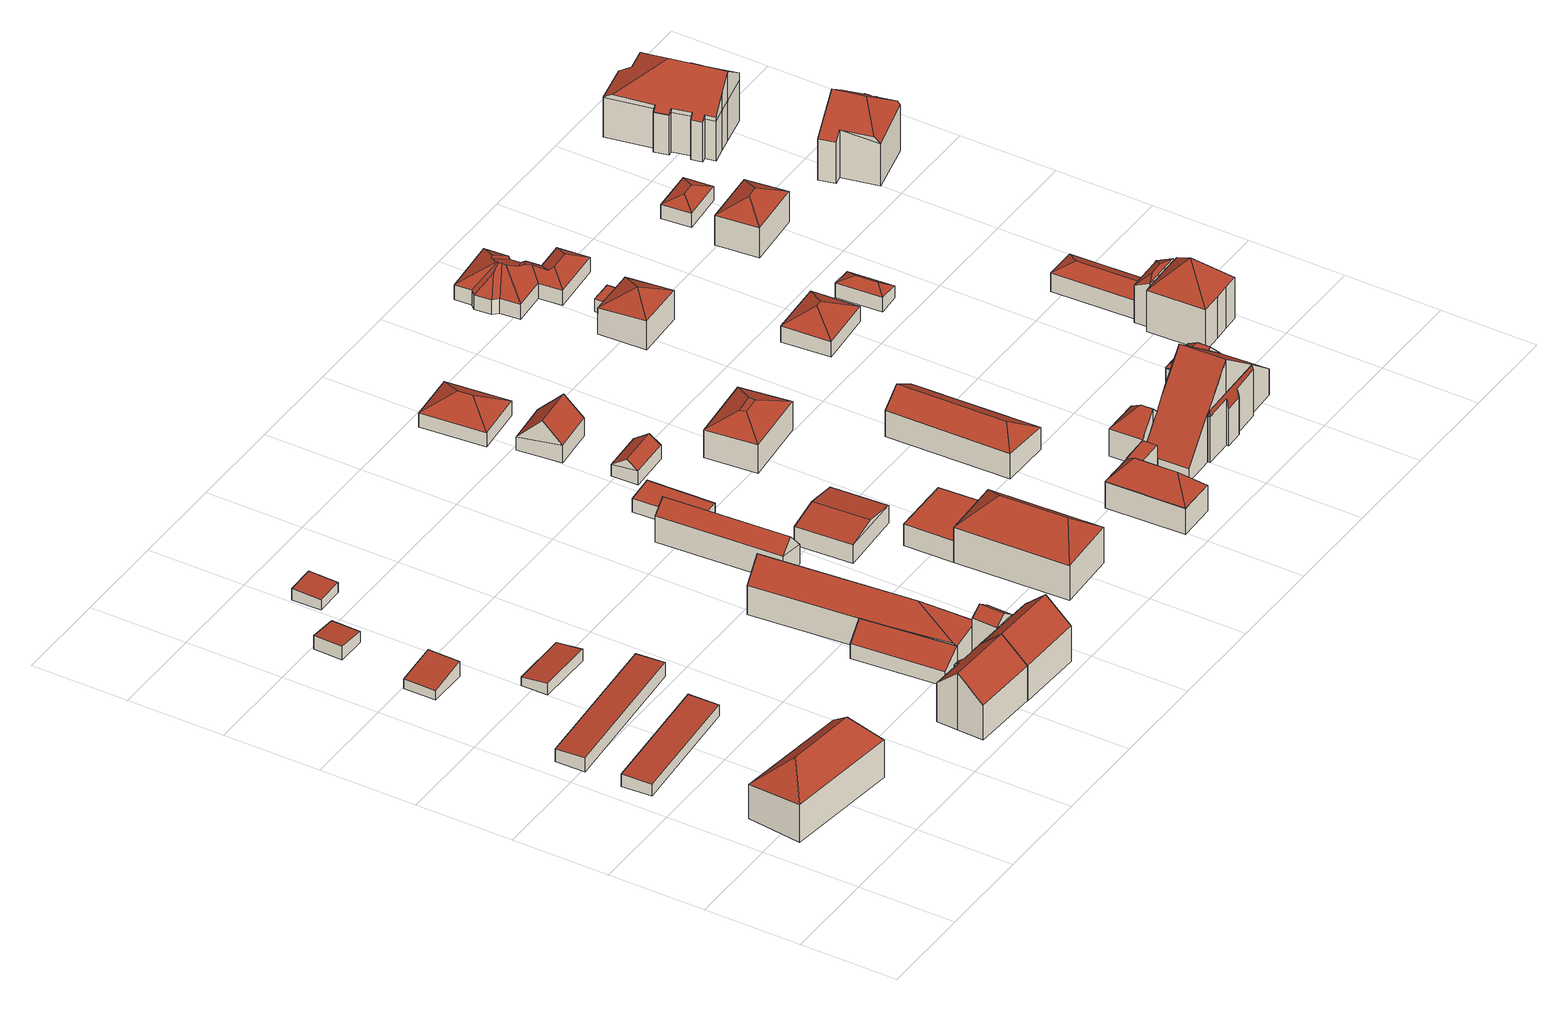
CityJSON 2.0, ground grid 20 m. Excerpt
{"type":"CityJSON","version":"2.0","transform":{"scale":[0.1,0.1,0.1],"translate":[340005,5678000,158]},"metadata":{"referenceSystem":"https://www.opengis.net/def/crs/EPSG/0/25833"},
"CityObjects":{
"building1":{"type":"Building","attributes":{"Dachtyp_tdc":"tdcHipRoof","Gemeindeschluessel":14729160,"Dachneigung":42.98,"QualitaetDacherkennung":69,"Geometrietyp2DReferenz":"3000","function":"31001_9998","roofType":"3200","measuredHeight":13.36},"geometry":[{"type":"MultiSurface","lod":"2","boundaries":[[[0,1,2,3]],[[1,4,5,2]],[[4,6,7,5]],[[6,0,3,7]],[[4,1,8]],[[0,6,9]],[[1,0,9,8]],[[6,4,8,9]],[[3,2,5,7]]],"semantics":{"surfaces":[{"type":"WallSurface"},{"type":"RoofSurface"},{"type":"GroundSurface"}],"values":[0,0,0,0,1,1,1,1,2]}}]},
"building2":{"type":"Building","attributes":{"Dachtyp_tdc":"tdcPolyFlatRoof","Gemeindeschluessel":14729160,"Dachneigung":2.67,"QualitaetDacherkennung":72,"Geometrietyp2DReferenz":"3000","function":"31001_2463","roofType":"2100","measuredHeight":2.82},"geometry":[{"type":"MultiSurface","lod":"2","boundaries":[[[10,11,12,13]],[[11,14,15,12]],[[14,16,17,15]],[[16,10,13,17]],[[16,14,11,10]],[[13,12,15,17]]],"semantics":{"surfaces":[{"type":"WallSurface"},{"type":"RoofSurface"},{"type":"GroundSurface"}],"values":[0,0,0,0,1,2]}}]},
"building3":{"type":"Building","attributes":{"Dachtyp_tdc":"tdcPolyFlatRoof","Gemeindeschluessel":14729160,"Dachneigung":2.81,"QualitaetDacherkennung":61,"Geometrietyp2DReferenz":"3000","function":"31001_2463","roofType":"2100","measuredHeight":3.1},"geometry":[{"type":"MultiSurface","lod":"2","boundaries":[[[18,19,20,21]],[[19,22,23,20]],[[22,24,25,23]],[[24,18,21,25]],[[24,22,19,18]],[[21,20,23,25]]],"semantics":{"surfaces":[{"type":"WallSurface"},{"type":"RoofSurface"},{"type":"GroundSurface"}],"values":[0,0,0,0,1,2]}}]},
"building4":{"type":"Building","attributes":{"Dachtyp_tdc":"tdcPolyFlatRoof","Gemeindeschluessel":14729160,"Dachneigung":8.12,"QualitaetDacherkennung":69,"Geometrietyp2DReferenz":"3000","function":"31001_9998","roofType":"2100","measuredHeight":3.34},"geometry":[{"type":"MultiSurface","lod":"2","boundaries":[[[26,27,28,29]],[[27,30,31,28]],[[30,32,33,31]],[[32,26,29,33]],[[32,30,27,26]],[[29,28,31,33]]],"semantics":{"surfaces":[{"type":"WallSurface"},{"type":"RoofSurface"},{"type":"GroundSurface"}],"values":[0,0,0,0,1,2]}}]},
"building5":{"type":"Building","attributes":{"Dachtyp_tdc":"tdcPolyFlatRoof","Gemeindeschluessel":14729160,"Dachneigung":4.61,"QualitaetDacherkennung":53,"Geometrietyp2DReferenz":"3000","function":"31001_9998","roofType":"2100","measuredHeight":3},"geometry":[{"type":"MultiSurface","lod":"2","boundaries":[[[34,35,36,37]],[[35,38,39,36]],[[38,40,41,39]],[[40,34,37,41]],[[40,38,35,34]],[[37,36,39,41]]],"semantics":{"surfaces":[{"type":"WallSurface"},{"type":"RoofSurface"},{"type":"GroundSurface"}],"values":[0,0,0,0,1,2]}}]},
"building6":{"type":"Building","attributes":{"Dachtyp_tdc":"tdcPolyFlatRoof","Gemeindeschluessel":14729160,"Dachneigung":7.11,"QualitaetDacherkennung":79,"Geometrietyp2DReferenz":"3000","function":"31001_9998","roofType":"2100","measuredHeight":2.63},"geometry":[{"type":"MultiSurface","lod":"2","boundaries":[[[42,43,44,45]],[[43,46,47,44]],[[46,48,49,47]],[[48,42,45,49]],[[48,46,43,42]],[[45,44,47,49]]],"semantics":{"surfaces":[{"type":"WallSurface"},{"type":"RoofSurface"},{"type":"GroundSurface"}],"values":[0,0,0,0,1,2]}}]},
"building7":{"type":"Building","attributes":{"Dachtyp_tdc":"tdcGableRoof","Gemeindeschluessel":14729160,"Dachneigung":41.3,"QualitaetDacherkennung":83,"Geometrietyp2DReferenz":"3000","function":"31001_9998","roofType":"3100","measuredHeight":12.46},"geometry":[{"type":"MultiSurface","lod":"2","boundaries":[[[50,51,52,53]],[[51,54,55,52]],[[54,56,57,55]],[[56,58,59,57]],[[58,60,61,59]],[[60,62,63,61]],[[62,64,65,63]],[[64,66,67,65]],[[66,68,69,67]],[[68,50,53,69]],[[64,62,60,58]],[[58,56,54,51,50,68,66,64]],[[53,52,55,57,59,61,63,65,67,69]]],"semantics":{"surfaces":[{"type":"WallSurface"},{"type":"RoofSurface"},{"type":"GroundSurface"}],"values":[0,0,0,0,0,0,0,0,0,0,1,1,2]}}]},
"building8":{"type":"Building","attributes":{"Dachtyp_tdc":"tdcPolyFlatRoof","Gemeindeschluessel":14729160,"Dachneigung":3.6,"QualitaetDacherkennung":86,"Geometrietyp2DReferenz":"3000","function":"31001_9998","roofType":"2100","measuredHeight":2.63},"geometry":[{"type":"MultiSurface","lod":"2","boundaries":[[[70,71,72,73]],[[71,74,75,72]],[[74,76,77,75]],[[76,70,73,77]],[[76,74,71,70]],[[73,72,75,77]]],"semantics":{"surfaces":[{"type":"WallSurface"},{"type":"RoofSurface"},{"type":"GroundSurface"}],"values":[0,0,0,0,1,2]}}]},
"building9":{"type":"Building","attributes":{"Dachtyp_tdc":"tdcPolyFlatRoof","Gemeindeschluessel":14729160,"Dachneigung":34.23,"QualitaetDacherkennung":83,"Geometrietyp2DReferenz":"3000","function":"31001_9998","roofType":"2100","measuredHeight":6.14},"geometry":[{"type":"MultiSurface","lod":"2","boundaries":[[[78,79,80,81]],[[79,82,83,80]],[[82,84,85,83]],[[84,78,81,85]],[[84,82,79,78]],[[81,80,83,85]]],"semantics":{"surfaces":[{"type":"WallSurface"},{"type":"RoofSurface"},{"type":"GroundSurface"}],"values":[0,0,0,0,1,2]}}]},
"building10":{"type":"Building","attributes":{"Gemeindeschluessel":14729160,"Geometrietyp2DReferenz":"3000","function":"31001_9998","roofType":"9999"},"children":["building10-1","building10-2"]},
"building10-1":{"type":"BuildingPart","attributes":{"Dachtyp_tdc":"tdcGableRoof","Dachneigung":34.37,"QualitaetDacherkennung":72,"Geometrietyp2DReferenz":"3000","roofType":"3100","measuredHeight":10.52},"parents":["building10"],"geometry":[{"type":"MultiSurface","lod":"2","boundaries":[[[86,87,88,89,90]],[[91,92,93,94,95]],[[92,86,90,93]],[[91,87,96]],[[86,92,97]],[[87,86,97,96]],[[92,91,96,97]],[[90,89,94,93]],[[91,95,88,87]],[[95,94,89,88]]],"semantics":{"surfaces":[{"type":"WallSurface"},{"type":"RoofSurface"},{"type":"GroundSurface"},{"type":"ClosureSurface"}],"values":[0,0,0,0,0,1,1,2,0,3]}}]},
"building10-2":{"type":"BuildingPart","attributes":{"Dachtyp_tdc":"tdcGableRoof","Dachneigung":40.9,"QualitaetDacherkennung":79,"Geometrietyp2DReferenz":"3000","roofType":"3100","measuredHeight":12.52},"parents":["building10"],"geometry":[{"type":"MultiSurface","lod":"2","boundaries":[[[88,98,99,89]],[[98,100,101,99]],[[100,102,103,101]],[[102,60,104,103]],[[60,58,105,104]],[[58,56,106,105]],[[56,95,94,106]],[[58,60,102,100]],[[100,98,88,95,56,58]],[[89,99,101,103,104,105,106,94]],[[89,94,95,88]]],"semantics":{"surfaces":[{"type":"WallSurface"},{"type":"RoofSurface"},{"type":"GroundSurface"},{"type":"ClosureSurface"}],"values":[0,0,0,0,0,0,0,1,1,2,3]}}]},
"building11":{"type":"Building","attributes":{"Dachtyp_tdc":"tdcFreeFormRoof","Gemeindeschluessel":14729160,"Dachneigung":45.57,"QualitaetDacherkennung":49,"Geometrietyp2DReferenz":"3000","function":"31001_9998","roofType":"5000","measuredHeight":10.7},"geometry":[{"type":"MultiSurface","lod":"2","boundaries":[[[107,108,109,110]],[[108,111,112,109]],[[111,113,114,112]],[[113,115,116,114]],[[115,107,110,116]],[[107,117,118,119,108]],[[118,117,115,120]],[[119,118,120,113,111]],[[111,108,119]],[[107,115,117]],[[115,113,120]],[[110,109,112,114,116]]],"semantics":{"surfaces":[{"type":"WallSurface"},{"type":"RoofSurface"},{"type":"GroundSurface"}],"values":[0,0,0,0,0,1,1,1,0,0,0,2]}}]},
"building12":{"type":"Building","attributes":{"Dachtyp_tdc":"tdcGableRoof","Gemeindeschluessel":14729160,"Dachneigung":49.04,"QualitaetDacherkennung":55,"Geometrietyp2DReferenz":"3000","function":"31001_9998","roofType":"3100","measuredHeight":8.25},"geometry":[{"type":"MultiSurface","lod":"2","boundaries":[[[121,122,123,124]],[[122,125,126,123]],[[125,127,128,126]],[[127,121,124,128]],[[125,122,129]],[[121,127,130]],[[122,121,130,129]],[[127,125,129,130]],[[124,123,126,128]]],"semantics":{"surfaces":[{"type":"WallSurface"},{"type":"RoofSurface"},{"type":"GroundSurface"}],"values":[0,0,0,0,0,0,1,1,2]}}]},
"building13":{"type":"Building","attributes":{"Dachtyp_tdc":"tdcPolyFlatRoof","Gemeindeschluessel":14729160,"Dachneigung":0,"QualitaetDacherkennung":63,"Geometrietyp2DReferenz":"3000","function":"31001_9998","roofType":"1000","measuredHeight":2.99},"geometry":[{"type":"MultiSurface","lod":"2","boundaries":[[[131,132,133,134]],[[132,135,136,133]],[[135,137,138,136]],[[137,139,140,138]],[[139,131,134,140]],[[139,137,135,132,131]],[[134,133,136,138,140]]],"semantics":{"surfaces":[{"type":"WallSurface"},{"type":"RoofSurface"},{"type":"GroundSurface"}],"values":[0,0,0,0,0,1,2]}}]},
"building14":{"type":"Building","attributes":{"Dachtyp_tdc":"tdcGableRoof","Gemeindeschluessel":14729160,"Dachneigung":11.77,"QualitaetDacherkennung":91,"Geometrietyp2DReferenz":"3000","function":"31001_9998","roofType":"3100","measuredHeight":5.41},"geometry":[{"type":"MultiSurface","lod":"2","boundaries":[[[141,142,143,144]],[[142,145,146,143]],[[145,147,148,146]],[[147,141,144,148]],[[145,142,149]],[[141,147,150]],[[142,141,150,149]],[[147,145,149,150]],[[144,143,146,148]]],"semantics":{"surfaces":[{"type":"WallSurface"},{"type":"RoofSurface"},{"type":"GroundSurface"}],"values":[0,0,0,0,0,0,1,1,2]}}]},
"building15":{"type":"Building","attributes":{"Dachtyp_tdc":"tdcHipRoof","Gemeindeschluessel":14729160,"Dachneigung":36.88,"QualitaetDacherkennung":73,"Geometrietyp2DReferenz":"3000","function":"31001_9998","roofType":"3200","measuredHeight":12.68},"geometry":[{"type":"MultiSurface","lod":"2","boundaries":[[[151,152,153,154]],[[152,155,156,153]],[[155,157,158,156]],[[157,151,154,158]],[[155,152,159]],[[151,157,160]],[[152,151,160,159]],[[157,155,159,160]],[[154,153,156,158]]],"semantics":{"surfaces":[{"type":"WallSurface"},{"type":"RoofSurface"},{"type":"GroundSurface"}],"values":[0,0,0,0,1,1,1,1,2]}}]},
"building16":{"type":"Building","attributes":{"Dachtyp_tdc":"tdcPolyFlatRoof","Gemeindeschluessel":14729160,"Dachneigung":0,"QualitaetDacherkennung":69,"Geometrietyp2DReferenz":"3000","function":"31001_9998","roofType":"1000","measuredHeight":4.82},"geometry":[{"type":"MultiSurface","lod":"2","boundaries":[[[161,162,153,156]],[[162,163,164,153]],[[163,165,166,164]],[[165,161,156,166]],[[165,163,162,161]],[[156,153,164,166]]],"semantics":{"surfaces":[{"type":"WallSurface"},{"type":"RoofSurface"},{"type":"GroundSurface"}],"values":[0,0,0,0,1,2]}}]},
"building17":{"type":"Building","attributes":{"Dachtyp_tdc":"tdcGableRoof","Gemeindeschluessel":14729160,"Dachneigung":34.92,"QualitaetDacherkennung":92,"Geometrietyp2DReferenz":"3000","function":"31001_9998","roofType":"3100","measuredHeight":4.85},"geometry":[{"type":"MultiSurface","lod":"2","boundaries":[[[167,168,169,170]],[[168,171,172,169]],[[171,173,174,172]],[[173,167,170,174]],[[171,168,175]],[[167,173,176]],[[168,167,176,175]],[[173,171,175,176]],[[170,169,172,174]]],"semantics":{"surfaces":[{"type":"WallSurface"},{"type":"RoofSurface"},{"type":"GroundSurface"}],"values":[0,0,0,0,0,0,1,1,2]}}]},
"building18":{"type":"Building","attributes":{"Dachtyp_tdc":"tdcGableRoof","Gemeindeschluessel":14729160,"Dachneigung":44.76,"QualitaetDacherkennung":89,"Geometrietyp2DReferenz":"3000","function":"31001_9998","roofType":"3100","measuredHeight":7.92},"geometry":[{"type":"MultiSurface","lod":"2","boundaries":[[[177,178,179,180]],[[178,181,182,179]],[[181,183,184,182]],[[183,177,180,184]],[[181,178,185]],[[177,183,186]],[[178,177,186,185]],[[183,181,185,186]],[[180,179,182,184]]],"semantics":{"surfaces":[{"type":"WallSurface"},{"type":"RoofSurface"},{"type":"GroundSurface"}],"values":[0,0,0,0,0,0,1,1,2]}}]},
"building19":{"type":"Building","attributes":{"Dachtyp_tdc":"tdcHipRoof","Gemeindeschluessel":14729160,"Dachneigung":29.95,"QualitaetDacherkennung":93,"Geometrietyp2DReferenz":"3000","function":"31001_9998","roofType":"3200","measuredHeight":6.17},"geometry":[{"type":"MultiSurface","lod":"2","boundaries":[[[187,188,189,190]],[[188,191,192,189]],[[191,193,194,192]],[[193,187,190,194]],[[191,188,195]],[[187,193,196]],[[188,187,196,195]],[[193,191,195,196]],[[190,189,192,194]]],"semantics":{"surfaces":[{"type":"WallSurface"},{"type":"RoofSurface"},{"type":"GroundSurface"}],"values":[0,0,0,0,1,1,1,1,2]}}]},
"building20":{"type":"Building","attributes":{"Dachtyp_tdc":"tdcCutTentRoof","Gemeindeschluessel":14729160,"Dachneigung":30.21,"QualitaetDacherkennung":77,"Geometrietyp2DReferenz":"3000","function":"31001_9998","roofType":"9999","measuredHeight":8.87},"geometry":[{"type":"MultiSurface","lod":"2","boundaries":[[[197,198,199,200]],[[198,201,202,199]],[[201,203,204,202]],[[203,197,200,204]],[[198,197,205,206]],[[201,198,206,207]],[[203,201,207,208]],[[197,203,208,205]],[[208,207,206,205]],[[200,199,202,204]]],"semantics":{"surfaces":[{"type":"WallSurface"},{"type":"RoofSurface"},{"type":"GroundSurface"}],"values":[0,0,0,0,1,1,1,1,1,2]}}]},
"building21":{"type":"Building","attributes":{"Dachtyp_tdc":"tdcHipAndGableRoof","Gemeindeschluessel":14729160,"Dachneigung":33.56,"QualitaetDacherkennung":59,"Geometrietyp2DReferenz":"3000","function":"31001_9998","roofType":"5000","measuredHeight":8.68},"geometry":[{"type":"MultiSurface","lod":"2","boundaries":[[[209,210,211,212]],[[210,213,214,211]],[[213,215,216,214]],[[215,209,212,216]],[[213,210,217]],[[209,215,218]],[[210,209,218,217]],[[215,213,217,218]],[[212,211,214,216]]],"semantics":{"surfaces":[{"type":"WallSurface"},{"type":"RoofSurface"},{"type":"GroundSurface"}],"values":[0,0,0,0,1,0,1,1,2]}}]},
"building22":{"type":"Building","attributes":{"Gemeindeschluessel":14729160,"Geometrietyp2DReferenz":"3000","function":"31001_9998","roofType":"9999"},"children":["building22-1","building22-2","building22-3","building22-4","building22-5","building22-6","building22-7"]},
"building22-1":{"type":"BuildingPart","attributes":{"Dachtyp_tdc":"tdcHipAndGableRoof","Dachneigung":46.7,"QualitaetDacherkennung":80,"Geometrietyp2DReferenz":"3000","roofType":"5000","measuredHeight":10.21},"parents":["building22"],"geometry":[{"type":"MultiSurface","lod":"2","boundaries":[[[219,220,221,222,223]],[[224,225,226,227,228]],[[229,219,223,230]],[[220,231,232]],[[233,234,235,232,231]],[[220,232,235,236,225,224]],[[229,233,231,219]],[[219,231,220]],[[223,222,227,226,230]],[[228,221,220,224]],[[228,227,222,221]],[[230,226,225,229]],[[235,234,236]],[[225,236,234,233,229]]],"semantics":{"surfaces":[{"type":"WallSurface"},{"type":"RoofSurface"},{"type":"GroundSurface"},{"type":"ClosureSurface"}],"values":[0,0,0,1,1,1,0,0,2,0,3,3,0,3]}}]},
"building22-2":{"type":"BuildingPart","attributes":{"Dachtyp_tdc":"tdcFreeFormRoof","Dachneigung":45.31,"QualitaetDacherkennung":20,"Geometrietyp2DReferenz":"3000","roofType":"5000","measuredHeight":3},"parents":["building22"],"geometry":[{"type":"MultiSurface","lod":"2","boundaries":[[[237,228,227,238]],[[221,239,240,222]],[[239,241,242,240]],[[241,237,238,242]],[[243,228,237]],[[244,243,237,241]],[[241,239,221,244]],[[221,228,243,244]],[[238,227,222,240,242]],[[222,227,228,221]]],"semantics":{"surfaces":[{"type":"WallSurface"},{"type":"RoofSurface"},{"type":"GroundSurface"},{"type":"ClosureSurface"}],"values":[0,0,0,0,1,1,1,1,2,3]}}]},
"building22-3":{"type":"BuildingPart","attributes":{"Dachtyp_tdc":"tdcPolyFlatRoof","Dachneigung":0,"QualitaetDacherkennung":62,"Geometrietyp2DReferenz":"3000","roofType":"1000","measuredHeight":5.85},"parents":["building22"],"geometry":[{"type":"MultiSurface","lod":"2","boundaries":[[[245,246,247,248,249]],[[246,250,247]],[[251,252,253,254,255,256]],[[252,251,246,245]],[[248,247,255,254]],[[256,250,246,251]],[[256,255,247,250]],[[249,253,252,245]],[[249,248,254,253]]],"semantics":{"surfaces":[{"type":"WallSurface"},{"type":"RoofSurface"},{"type":"GroundSurface"},{"type":"ClosureSurface"}],"values":[0,0,0,1,2,0,3,0,3]}}]},
"building22-4":{"type":"BuildingPart","attributes":{"Dachtyp_tdc":"tdcHipAndGableRoof","Dachneigung":46.99,"QualitaetDacherkennung":80,"Geometrietyp2DReferenz":"3000","roofType":"5000","measuredHeight":10.22},"parents":["building22"],"geometry":[{"type":"MultiSurface","lod":"2","boundaries":[[[257,258,259,247]],[[258,260,261,259]],[[260,262,263,261]],[[260,258,264]],[[258,257,265,264]],[[265,266,262,260,264]],[[259,261,263,267,247]],[[268,266,265]],[[267,263,262,266,268]],[[257,247,250,268,265]],[[267,268,250,247]]],"semantics":{"surfaces":[{"type":"WallSurface"},{"type":"RoofSurface"},{"type":"GroundSurface"},{"type":"ClosureSurface"}],"values":[0,0,0,1,1,1,2,0,3,0,3]}}]},
"building22-5":{"type":"BuildingPart","attributes":{"Dachtyp_tdc":"tdcFreeFormRoof","Dachneigung":77.72,"QualitaetDacherkennung":29,"Geometrietyp2DReferenz":"3000","roofType":"5000","measuredHeight":11.32},"parents":["building22"],"geometry":[{"type":"MultiSurface","lod":"2","boundaries":[[[269,270,271,272]],[[270,273,274,271]],[[273,275,276,274]],[[275,277,278,276]],[[277,279,280,278]],[[279,281,282,280]],[[283,269,272,284]],[[281,279,285]],[[279,277,275,273,270,269,286,285]],[[269,283,286]],[[283,287,281,285,286]],[[272,271,274,276,278,280,282,288,284]],[[284,288,287,283]],[[288,282,281,287]]],"semantics":{"surfaces":[{"type":"WallSurface"},{"type":"RoofSurface"},{"type":"GroundSurface"},{"type":"ClosureSurface"}],"values":[0,0,0,0,0,0,0,1,1,1,1,2,3,3]}}]},
"building22-6":{"type":"BuildingPart","attributes":{"Dachtyp_tdc":"tdcHipRoof","Dachneigung":45.67,"QualitaetDacherkennung":90,"Geometrietyp2DReferenz":"3000","roofType":"3200","measuredHeight":9.84},"parents":["building22"],"geometry":[{"type":"MultiSurface","lod":"2","boundaries":[[[289,249,248,290]],[[253,291,292,254]],[[291,293,294,292]],[[293,289,290,294]],[[249,295,296]],[[297,291,298]],[[295,297,298,296]],[[291,253,249,296,298]],[[291,297,293]],[[293,297,295,289]],[[289,295,249]],[[290,248,254,292,294]],[[254,248,249,253]]],"semantics":{"surfaces":[{"type":"WallSurface"},{"type":"RoofSurface"},{"type":"GroundSurface"},{"type":"ClosureSurface"}],"values":[0,0,0,0,1,1,1,1,0,0,0,2,3]}}]},
"building22-7":{"type":"BuildingPart","attributes":{"Dachtyp_tdc":"tdcGableRoof","Dachneigung":48.81,"QualitaetDacherkennung":18,"Geometrietyp2DReferenz":"3000","roofType":"3100","measuredHeight":18.42},"parents":["building22"],"geometry":[{"type":"MultiSurface","lod":"2","boundaries":[[[299,300,301,302]],[[300,303,284,301]],[[303,283,284]],[[304,282,281]],[[304,305,306,282]],[[305,307,308,306]],[[307,256,255,308]],[[309,310,311,263,262]],[[310,312,233,229,230,311]],[[313,299,302,226,225]],[[310,309,266,268,250,256,307,305,304,314]],[[314,303,300,299,313,236,234,312,310]],[[302,301,284,288,282,306,308,255,247,267,263,311,230,226]],[[287,283,303,314]],[[288,284,283,287]],[[304,281,287,314]],[[288,287,281,282]],[[247,255,256,250]],[[262,266,309]],[[263,267,268,266,262]],[[267,247,250,268]],[[313,225,236]],[[234,233,312]],[[225,226,230,229]],[[229,233,234,236,225]]],"semantics":{"surfaces":[{"type":"WallSurface"},{"type":"RoofSurface"},{"type":"GroundSurface"},{"type":"ClosureSurface"}],"values":[0,0,0,0,0,0,0,0,0,0,1,1,2,0,3,0,3,3,0,3,3,0,0,3,3]}}]},
"building23":{"type":"Building","attributes":{"Gemeindeschluessel":14729160,"Geometrietyp2DReferenz":"3000","function":"31001_9998","roofType":"9999"},"children":["building23-1","building23-2"]},
"building23-1":{"type":"BuildingPart","attributes":{"Dachtyp_tdc":"tdcTentRoof","Dachneigung":30.03,"QualitaetDacherkennung":58,"Geometrietyp2DReferenz":"3000","roofType":"3500","measuredHeight":8.92},"parents":["building23"],"geometry":[{"type":"MultiSurface","lod":"2","boundaries":[[[315,316,317,318]],[[316,319,320,317]],[[321,315,318,322,323]],[[316,315,324]],[[319,316,324]],[[321,319,324]],[[315,321,324]],[[318,317,320,325,322]],[[321,323,326,325,320,319]],[[323,322,325,326]]],"semantics":{"surfaces":[{"type":"WallSurface"},{"type":"RoofSurface"},{"type":"GroundSurface"},{"type":"ClosureSurface"}],"values":[0,0,0,1,1,1,1,2,0,3]}}]},
"building23-2":{"type":"BuildingPart","attributes":{"Dachtyp_tdc":"tdcPolyFlatRoof","Dachneigung":0,"QualitaetDacherkennung":92,"Geometrietyp2DReferenz":"3000","roofType":"1000","measuredHeight":2.83},"parents":["building23"],"geometry":[{"type":"MultiSurface","lod":"2","boundaries":[[[326,327,328,325]],[[327,329,330,328]],[[329,323,322,330]],[[323,329,327,326]],[[325,328,330,322]],[[325,322,323,326]]],"semantics":{"surfaces":[{"type":"WallSurface"},{"type":"RoofSurface"},{"type":"GroundSurface"},{"type":"ClosureSurface"}],"values":[0,0,0,1,2,3]}}]},
"building24":{"type":"Building","attributes":{"Dachtyp_tdc":"tdcHipRoof","Gemeindeschluessel":14729160,"Dachneigung":28.16,"QualitaetDacherkennung":86,"Geometrietyp2DReferenz":"3000","function":"31001_9998","roofType":"3200","measuredHeight":6.12},"geometry":[{"type":"MultiSurface","lod":"2","boundaries":[[[331,332,333,334]],[[332,335,336,333]],[[335,337,338,336]],[[337,331,334,338]],[[335,332,339]],[[331,337,340]],[[332,331,340,339]],[[337,335,339,340]],[[334,333,336,338]]],"semantics":{"surfaces":[{"type":"WallSurface"},{"type":"RoofSurface"},{"type":"GroundSurface"}],"values":[0,0,0,0,1,1,1,1,2]}}]},
"building25":{"type":"Building","attributes":{"Dachtyp_tdc":"tdcFreeFormRoof","Gemeindeschluessel":14729160,"Dachneigung":29.47,"QualitaetDacherkennung":76,"Geometrietyp2DReferenz":"3000","function":"31001_9998","roofType":"5000","measuredHeight":6.63},"geometry":[{"type":"MultiSurface","lod":"2","boundaries":[[[341,342,343,344]],[[342,345,346,343]],[[345,347,348,346]],[[347,349,350,348]],[[349,351,352,350]],[[351,353,354,352]],[[353,355,356,354]],[[355,357,358,356]],[[357,359,360,358]],[[359,361,362,360]],[[361,363,364,362]],[[363,365,366,364]],[[365,367,368,366]],[[367,369,370,368]],[[369,371,372,370]],[[371,341,344,372]],[[373,374,375,376,377,378,379,371,369]],[[380,373,369,367]],[[380,367,365]],[[374,373,380,365,363]],[[375,374,363,361]],[[381,376,375,361,359]],[[381,359,357]],[[377,376,381,357,355]],[[378,377,355,353]],[[382,383,379,378,353,351]],[[384,385,382,351,349]],[[386,384,349,347]],[[386,347,345]],[[385,384,386,345,342]],[[383,382,385,342,341]],[[379,383,341,371]],[[344,343,346,348,350,352,354,356,358,360,362,364,366,368,370,372]]],"semantics":{"surfaces":[{"type":"WallSurface"},{"type":"RoofSurface"},{"type":"GroundSurface"}],"values":[0,0,0,0,0,0,0,0,0,0,0,0,0,0,0,0,1,1,1,1,1,1,1,1,1,1,1,1,1,1,1,1,2]}}]},
"building26":{"type":"Building","attributes":{"Dachtyp_tdc":"tdcHipRoof","Gemeindeschluessel":14729160,"Dachneigung":34.78,"QualitaetDacherkennung":85,"Geometrietyp2DReferenz":"3000","function":"31001_9998","roofType":"3200","measuredHeight":4.57},"geometry":[{"type":"MultiSurface","lod":"2","boundaries":[[[387,388,389,390]],[[388,391,392,389]],[[391,393,394,392]],[[393,387,390,394]],[[391,388,395]],[[387,393,396]],[[388,387,396,395]],[[393,391,395,396]],[[390,389,392,394]]],"semantics":{"surfaces":[{"type":"WallSurface"},{"type":"RoofSurface"},{"type":"GroundSurface"}],"values":[0,0,0,0,1,1,1,1,2]}}]},
"building27":{"type":"Building","attributes":{"Gemeindeschluessel":14729160,"Geometrietyp2DReferenz":"3000","function":"31001_9998","roofType":"9999"},"children":["building27-1","building27-2","building27-3"]},
"building27-1":{"type":"BuildingPart","attributes":{"Dachtyp_tdc":"tdcTentRoof","Dachneigung":46.27,"QualitaetDacherkennung":67,"Geometrietyp2DReferenz":"3000","roofType":"4000","measuredHeight":14.86},"parents":["building27"],"geometry":[{"type":"MultiSurface","lod":"2","boundaries":[[[397,398,399,400]],[[398,401,402,399]],[[401,403,404,402]],[[403,405,406,404]],[[407,408,409,410]],[[408,411,412,409]],[[411,413,414,412]],[[413,397,400,414]],[[401,398,397,413,415]],[[403,401,415]],[[411,408,407,405,403,415]],[[413,411,415]],[[400,399,402,404,406,410,409,412,414]],[[410,406,405,407]]],"semantics":{"surfaces":[{"type":"WallSurface"},{"type":"RoofSurface"},{"type":"GroundSurface"},{"type":"ClosureSurface"}],"values":[0,0,0,0,0,0,0,0,1,1,1,1,2,3]}}]},
"building27-2":{"type":"BuildingPart","attributes":{"Dachtyp_tdc":"tdcHipRoof","Dachneigung":41.57,"QualitaetDacherkennung":48,"Geometrietyp2DReferenz":"3000","roofType":"3200","measuredHeight":10.23},"parents":["building27"],"geometry":[{"type":"MultiSurface","lod":"2","boundaries":[[[416,417,418]],[[416,419,420,417]],[[419,421,407,410,420]],[[422,406,405]],[[422,423,424,406]],[[423,425,426,424]],[[425,427,426]],[[423,422,428]],[[421,419,429]],[[422,421,429,428]],[[419,416,425,423,428,429]],[[417,420,410,406,424,426]],[[405,407,421,422]],[[405,406,410,407]],[[416,418,430,427,425]],[[418,417,426,427]],[[418,427,430]]],"semantics":{"surfaces":[{"type":"WallSurface"},{"type":"RoofSurface"},{"type":"GroundSurface"},{"type":"ClosureSurface"}],"values":[0,0,0,0,0,0,0,1,1,1,1,2,0,3,0,3,3]}}]},
"building27-3":{"type":"BuildingPart","attributes":{"Dachtyp_tdc":"tdcHipAndGableRoof","Dachneigung":29.98,"QualitaetDacherkennung":90,"Geometrietyp2DReferenz":"3000","roofType":"5000","measuredHeight":6.04},"parents":["building27"],"geometry":[{"type":"MultiSurface","lod":"2","boundaries":[[[427,431,432,426]],[[431,433,434,432]],[[433,418,417,434]],[[433,431,435]],[[431,427,430,435]],[[418,433,435,430]],[[426,432,434,417]],[[426,417,418,427]],[[427,418,430]]],"semantics":{"surfaces":[{"type":"WallSurface"},{"type":"RoofSurface"},{"type":"GroundSurface"},{"type":"ClosureSurface"}],"values":[0,0,0,1,1,1,2,3,3]}}]},
"building28":{"type":"Building","attributes":{"Dachtyp_tdc":"tdcHipRoof","Gemeindeschluessel":14729160,"Dachneigung":30.34,"QualitaetDacherkennung":84,"Geometrietyp2DReferenz":"3000","function":"31001_9998","roofType":"3200","measuredHeight":9.17},"geometry":[{"type":"MultiSurface","lod":"2","boundaries":[[[436,437,438,439]],[[437,440,441,438]],[[440,442,443,441]],[[442,436,439,443]],[[440,437,444]],[[436,442,445]],[[437,436,445,444]],[[442,440,444,445]],[[439,438,441,443]]],"semantics":{"surfaces":[{"type":"WallSurface"},{"type":"RoofSurface"},{"type":"GroundSurface"}],"values":[0,0,0,0,1,1,1,1,2]}}]},
"building29":{"type":"Building","attributes":{"Dachtyp_tdc":"tdcHipRoof","Gemeindeschluessel":14729160,"Dachneigung":22.48,"QualitaetDacherkennung":84,"Geometrietyp2DReferenz":"3000","function":"31001_9998","roofType":"3200","measuredHeight":4.33},"geometry":[{"type":"MultiSurface","lod":"2","boundaries":[[[446,447,448,449]],[[447,450,451,448]],[[450,452,453,451]],[[452,446,449,453]],[[450,447,454]],[[446,452,455]],[[447,446,455,454]],[[452,450,454,455]],[[449,448,451,453]]],"semantics":{"surfaces":[{"type":"WallSurface"},{"type":"RoofSurface"},{"type":"GroundSurface"}],"values":[0,0,0,0,1,1,1,1,2]}}]},
"building30":{"type":"Building","attributes":{"Dachtyp_tdc":"tdcFreeFormRoof","Gemeindeschluessel":14729160,"Dachneigung":36.33,"QualitaetDacherkennung":46,"Geometrietyp2DReferenz":"3000","function":"31001_9998","roofType":"5000","measuredHeight":14.78},"geometry":[{"type":"MultiSurface","lod":"2","boundaries":[[[456,457,458,459]],[[457,460,461,458]],[[460,462,463,461]],[[462,464,465,463]],[[464,466,467,465]],[[466,468,469,467]],[[468,470,471,469]],[[470,472,473,471]],[[472,474,475,473]],[[474,476,477,475]],[[476,478,479,477]],[[478,480,481,479]],[[480,482,483,481]],[[482,484,485,483]],[[484,486,487,485]],[[486,488,489,487]],[[488,490,491,489]],[[490,456,459,491]],[[462,492,493,494,464]],[[456,490,488,486,484,482,480,478,476,474,472,495,493,492,460,457]],[[494,493,495,470,468,466]],[[472,470,495]],[[462,460,492]],[[466,464,494]],[[459,458,461,463,465,467,469,471,473,475,477,479,481,483,485,487,489,491]]],"semantics":{"surfaces":[{"type":"WallSurface"},{"type":"RoofSurface"},{"type":"GroundSurface"}],"values":[0,0,0,0,0,0,0,0,0,0,0,0,0,0,0,0,0,0,1,1,1,0,0,0,2]}}]},
"building31":{"type":"Building","attributes":{"Dachtyp_tdc":"tdcFreeFormRoof","Gemeindeschluessel":14729160,"Dachneigung":40.19,"QualitaetDacherkennung":39,"Geometrietyp2DReferenz":"3000","function":"31001_9998","roofType":"5000","measuredHeight":15.32},"geometry":[{"type":"MultiSurface","lod":"2","boundaries":[[[496,497,498,499]],[[497,500,501,498]],[[500,502,503,501]],[[502,504,505,503]],[[504,506,507,505]],[[506,508,509,507]],[[508,510,511,509]],[[510,512,513,511]],[[512,514,515,513]],[[514,516,517,515]],[[516,518,519,517]],[[518,520,521,519]],[[520,522,523,521]],[[522,524,525,523]],[[524,526,527,525]],[[526,528,529,527]],[[528,530,531,529]],[[530,532,533,531]],[[532,534,535,533]],[[534,536,537,535]],[[536,538,539,537]],[[538,496,499,539]],[[540,541,542,543,544,545]],[[546,524,522,547,548,549,550,551,544,543,552,553,554,555]],[[556,557,558,559,545,544,551,560,561,562,563]],[[506,563,562,508]],[[504,556,563,506]],[[508,562,561,510]],[[510,561,560,512]],[[512,560,551,550,514]],[[497,559,558,500]],[[496,540,545,559,497]],[[500,558,557,502]],[[502,557,556,504]],[[528,555,554,530]],[[526,546,555,528]],[[530,554,553,532]],[[532,553,552,534]],[[534,552,543,542,536]],[[514,550,549,516]],[[516,549,548,518]],[[520,547,522]],[[518,548,547,520]],[[524,546,526]],[[536,542,541,538]],[[538,541,540,496]],[[499,498,501,503,505,507,509,511,513,515,517,519,521,523,525,527,529,531,533,535,537,539]]],"semantics":{"surfaces":[{"type":"WallSurface"},{"type":"RoofSurface"},{"type":"GroundSurface"}],"values":[0,0,0,0,0,0,0,0,0,0,0,0,0,0,0,0,0,0,0,0,0,0,1,1,1,0,0,0,0,0,0,0,0,0,0,0,0,0,0,0,0,0,0,0,0,0,2]}}]}
},
"vertices":[
[262,105,126],[19,134,126],[19,134,43],[262,105,43],[33,249,118],[33,249,43],[276,219,118],[276,219,43],[79,180,176],[229,162,176],
[14,438,57],[9,499,60],[9,499,32],[14,438,32],[273,520,60],[273,520,32],[278,458,57],[278,458,32],
[332,665,56],[334,604,59],[334,604,28],[332,665,28],[17,579,59],[17,579,28],[16,641,56],[16,641,28],
[80,995,33],[164,995,45],[164,995,12],[80,995,12],[163,928,45],[163,928,12],[80,928,33],[80,928,12],
[162,1135,32],[102,1136,37],[102,1136,7],[162,1135,7],[103,1196,37],[103,1196,7],[163,1195,32],[163,1195,7],
[307,815,39],[306,759,46],[306,759,20],[307,815,20],[187,760,46],[187,760,20],[187,815,39],[187,815,20],
[532,123,113],[546,123,113],[546,123,39],[532,123,39],[546,110,124],[546,110,39],[598,108,124],[598,108,39],[596,63,164],[596,63,39],[594,8,116],[594,8,39],[453,15,116],[453,15,39],[455,69,164],[455,69,39],[457,114,124],[457,114,39],[531,111,124],[531,111,39],
[206,1243,32],[205,1303,35],[205,1303,9],[206,1243,9],[265,1304,35],[265,1304,9],[266,1244,32],[266,1244,9],
[597,156,101],[554,155,71],[554,155,39],[597,156,39],[537,342,73],[537,342,39],[577,348,101],[577,348,39],
[698,155,128],[696,103,128],[696,103,124],[696,103,38],[698,155,38],[650,105,127],[651,158,127],[651,158,38],[650,105,38],[650,105,124],[673,104,144],[675,157,144],
[739,101,124],[739,101,38],[737,57,164],[737,57,38],[735,2,116],[735,2,38],[594,8,38],[596,63,38],[598,108,38],
[676,164,102],[597,156,100],[597,156,36],[676,164,36],[577,348,100],[577,348,36],[557,569,100],[557,569,36],[639,578,101],[639,578,36],[676,165,102],[627,255,143],[597,163,103],[599,573,143],
[681,569,86],[665,826,86],[665,826,28],[681,569,28],[727,830,71],[727,830,28],[743,572,71],[743,572,28],[693,827,111],[709,570,111],
[727,830,56],[722,908,56],[722,908,26],[727,830,26],[783,914,56],[783,914,26],[787,775,56],[787,775,26],[731,772,56],[731,772,26],
[786,487,75],[779,605,75],[779,605,34],[786,487,34],[915,613,73],[915,613,34],[922,495,73],[922,495,34],[844,608,88],[851,490,88],
[892,101,111],[882,336,111],[882,336,34],[892,101,34],[1009,341,113],[1009,341,34],[1019,107,113],[1019,107,34],[950,281,160],[956,143,160],
[1009,341,82],[882,336,82],[879,438,82],[879,438,34],[1003,441,82],[1003,441,34],
[889,949,52],[803,944,52],[803,944,21],[889,949,21],[800,999,47],[800,999,21],[886,1004,47],[886,1004,21],[802,968,69],[888,973,69],
[881,1104,57],[792,1095,57],[792,1095,18],[881,1104,18],[782,1186,47],[782,1186,18],[871,1195,47],[871,1195,18],[788,1135,98],[877,1144,98],
[768,1239,44],[756,1373,44],[756,1373,13],[768,1239,13],[859,1382,45],[859,1382,13],[872,1249,45],[872,1249,13],[813,1326,75],[816,1296,75],
[1075,788,92],[933,774,92],[933,774,29],[1075,788,29],[923,881,90],[923,881,29],[1064,895,90],[1064,895,29],[1016,829,118],[978,825,118],[975,839,117],[1016,844,117],
[1242,642,81],[1252,379,80],[1252,379,31],[1242,642,31],[1149,380,87],[1149,380,31],[1142,636,88],[1142,636,31],[1193,414,118],[1186,639,118],
[1512,276,84],[1596,280,84],[1596,280,49],[1596,280,28],[1512,276,28],[1598,240,84],[1599,212,84],[1599,212,28],[1598,240,28],[1598,240,49],[1515,208,84],[1515,208,28],[1512,276,87],[1555,236,130],[1515,208,87],[1551,210,125],[1556,210,130],[1591,211,93],
[1617,241,49],[1617,241,28],[1597,280,49],[1597,280,28],[1615,281,49],[1615,281,28],[1607,249,58],[1606,271,58],
[1246,196,87],[1305,199,87],[1305,199,28],[1246,196,28],[1246,196,85],[1305,199,57],[1306,169,87],[1247,167,87],[1247,167,85],[1247,167,28],[1306,169,28],[1306,169,57],
[1305,199,88],[1302,267,88],[1302,267,28],[1385,271,84],[1385,271,28],[1388,203,84],[1388,203,28],[1344,227,130],[1345,201,130],[1358,201,117],[1345,201,28],[1345,201,103],
[1537,109,130],[1476,106,128],[1476,106,28],[1537,109,28],[1476,102,110],[1476,102,28],[1438,100,109],[1438,100,28],[1438,105,130],[1438,105,28],[1378,103,130],[1378,103,28],[1378,108,130],[1378,108,28],[1537,114,130],[1537,114,28],[1380,105,141],[1535,111,141],[1445,110,130],[1445,110,28],
[1167,193,85],[1167,193,28],[1253,32,85],[1253,32,28],[1173,29,85],[1173,29,28],[1167,193,86],[1207,156,127],[1173,29,86],[1211,69,127],
[1601,180,86],[1604,117,86],[1604,117,28],[1601,180,28],[1537,114,140],[1378,108,135],[1310,105,57],[1310,105,28],[1307,169,57],[1307,169,28],[1388,203,152],[1441,205,212],[1441,205,28],[1515,208,153],[1599,212,86],[1445,110,212],
[1260,1146,82],[1157,1141,82],[1157,1141,17],[1260,1146,17],[1153,1241,75],[1153,1241,17],[1256,1246,75],[1256,1246,17],[1256,1246,45],[1207,1190,106],[1208,1244,17],[1208,1244,45],
[1207,1280,45],[1207,1280,17],[1254,1282,45],[1254,1282,17],
[1414,852,61],[1297,842,61],[1297,842,28],[1414,852,28],[1289,942,63],[1289,942,28],[1406,951,63],[1406,951,28],[1343,900,89],[1358,901,89],
[1244,1445,41],[1247,1414,41],[1247,1414,8],[1244,1445,8],[1307,1419,41],[1307,1419,8],[1313,1353,41],[1313,1353,8],[1203,1344,41],[1203,1344,8],[1199,1392,41],[1199,1392,8],[1129,1386,41],[1129,1386,8],[1125,1428,41],[1125,1428,8],[1114,1438,41],[1114,1438,8],[1111,1472,41],[1111,1472,8],[1121,1483,41],[1121,1483,8],[1118,1518,41],[1118,1518,8],[1237,1529,41],[1237,1529,8],[1241,1480,41],[1241,1480,8],[1234,1472,41],[1234,1472,8],[1236,1452,41],[1236,1452,8],[1193,1485,64],[1178,1467,73],[1179,1465,73],[1177,1461,74],[1179,1456,73],[1180,1447,73],[1198,1432,64],[1206,1492,61],[1155,1459,65],[1222,1420,56],[1211,1428,61],[1233,1380,60],[1224,1387,56],[1277,1383,60],
[1459,833,60],[1452,927,60],[1452,927,28],[1459,833,28],[1498,930,55],[1498,930,28],[1505,836,55],[1505,836,28],[1474,898,74],[1477,853,74],
[1733,285,119],[1702,283,119],[1702,283,28],[1733,285,28],[1658,281,119],[1658,281,28],[1652,401,120],[1652,401,28],[1666,402,120],[1666,402,28],[1750,405,121],[1750,404,121],[1750,404,28],[1750,405,28],[1762,405,121],[1762,405,28],[1767,287,119],[1767,287,28],[1710,344,177],
[1740,438,109],[1740,438,28],[1740,438,68],[1749,439,109],[1749,439,28],[1750,405,126],[1666,402,126],[1664,434,110],[1664,434,28],[1673,435,110],[1673,435,28],[1673,435,70],[1690,412,130],[1720,414,130],[1704,436,88],
[1665,608,70],[1665,608,28],[1733,610,68],[1733,610,28],[1698,575,88],
[1607,1117,90],[1488,1106,90],[1488,1106,23],[1607,1117,23],[1480,1195,88],[1480,1195,23],[1599,1206,88],[1599,1206,23],[1530,1154,115],[1557,1157,115],
[1593,1266,53],[1504,1258,53],[1504,1258,22],[1593,1266,22],[1498,1318,53],[1498,1318,22],[1588,1326,53],[1588,1326,22],[1531,1290,66],[1562,1293,66],
[1891,1112,122],[1889,1106,125],[1889,1106,17],[1891,1112,17],[1887,1103,127],[1887,1103,17],[1896,1061,119],[1896,1061,17],[1789,1037,110],[1789,1037,17],[1773,1112,123],[1773,1112,17],[1754,1108,109],[1754,1108,17],[1746,1142,109],[1746,1142,17],[1873,1169,126],[1873,1169,17],[1879,1143,126],[1879,1143,17],[1882,1140,124],[1882,1140,17],[1884,1138,123],[1884,1138,17],[1886,1136,122],[1886,1136,17],[1888,1133,121],[1888,1133,17],[1890,1131,121],[1890,1131,17],[1891,1128,120],[1891,1128,17],[1892,1125,120],[1892,1125,17],[1892,1118,120],[1892,1118,17],[1895,1067,127],[1835,1094,165],[1786,1049,123],[1821,1158,165],
[1740,1525,100],[1786,1533,100],[1786,1533,12],[1740,1525,12],[1794,1493,100],[1794,1493,12],[1801,1494,100],[1801,1494,12],[1810,1453,100],[1810,1453,12],[1818,1448,100],[1818,1448,12],[1823,1429,100],[1823,1429,12],[1816,1421,100],[1816,1421,12],[1830,1356,100],[1830,1356,12],[1769,1343,100],[1769,1343,12],[1740,1337,100],[1740,1337,12],[1706,1329,100],[1706,1329,12],[1702,1350,100],[1702,1350,12],[1691,1348,100],[1691,1348,12],[1687,1370,100],[1687,1370,12],[1697,1373,100],[1697,1373,12],[1688,1412,100],[1688,1412,12],[1678,1410,100],[1678,1410,12],[1672,1439,100],[1672,1439,12],[1682,1441,100],[1682,1441,12],[1664,1538,100],[1664,1538,12],[1735,1549,100],[1735,1549,12],[1740,1525,124],[1735,1549,109],[1664,1538,101],[1667,1522,111],[1748,1453,165],[1780,1532,128],[1697,1373,109],[1702,1350,109],[1706,1329,109],[1740,1337,139],[1769,1343,164],[1771,1343,165],[1682,1441,109],[1672,1439,101],[1678,1410,101],[1688,1412,109],[1810,1453,117],[1801,1494,117],[1794,1493,123],[1786,1533,123],[1830,1356,118],[1816,1421,118],[1823,1429,111],[1818,1448,112]
]}
